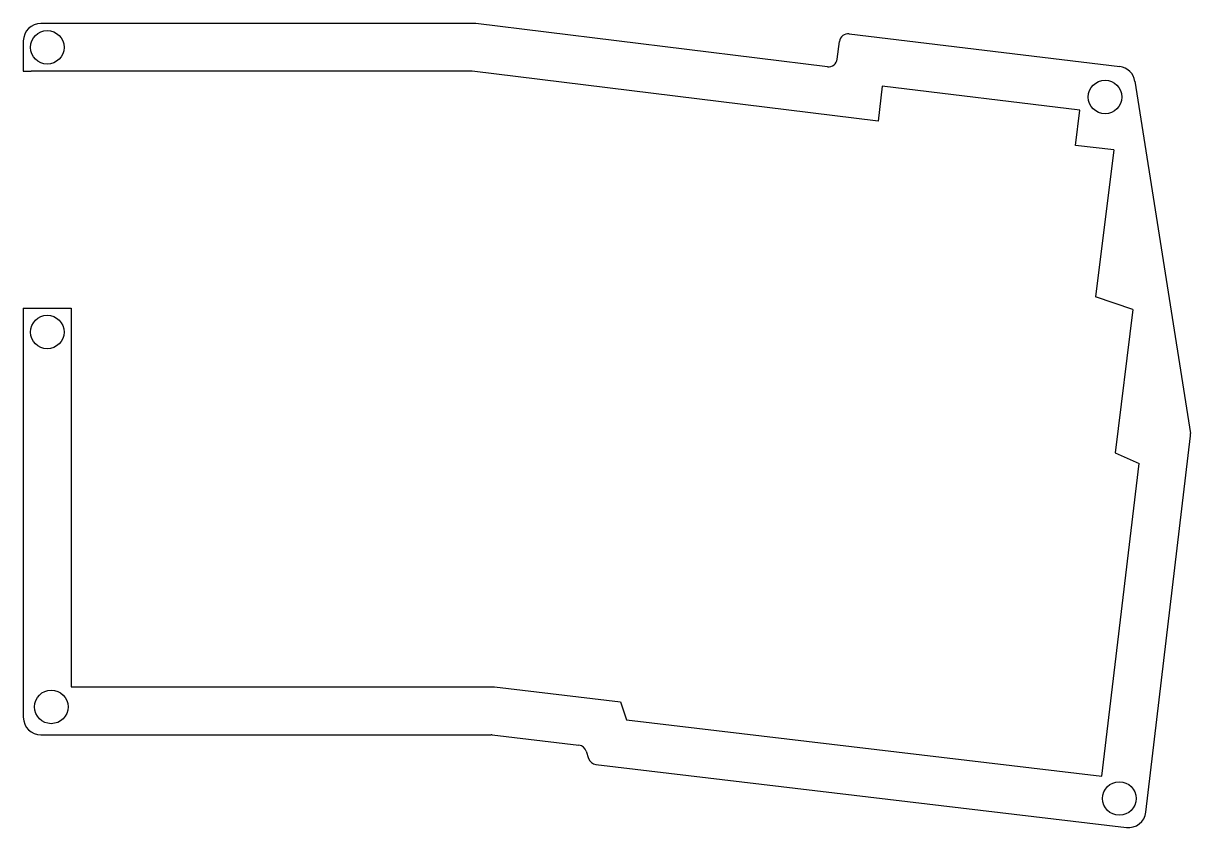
# Model space of a CAD drawing. Header units: millimetres. Extents: x 92 to 238, y -112 to -11.
import ezdxf

# ---------------------------------------------------------------- set-up
doc = ezdxf.new("R2010")
doc.units = ezdxf.units.MM
doc.layers.get('0').update_dxf_attribs({"linetype": 'CONTINUOUS'})

msp = doc.modelspace()

# ---------------------------------------------------------------- linework, layer by layer
for p, q in [((148.23, -11.2), (93.91, -11.2)), ((192.4, -16.62), (148.36, -11.2)), ((195.12, -12.5), (228.99, -16.61)), ((91.71, -13.4), (91.71, -17.2)), ((193.63, -15.66), (193.9, -13.46)), ((91.71, -17.2), (92.68, -17.2)), ((147.93, -17.2), (92.68, -17.2)), ((198.73, -23.45), (147.93, -17.2)), ((230.9, -18.45), (237.86, -62.52)), ((199.26, -19.05), (198.73, -23.45)), ((223.98, -22.05), (199.26, -19.05)), ((223.45, -26.48), (223.98, -22.05)), ((228.24, -27.03), (223.45, -26.48)), ((228.24, -27.03), (225.97, -45.44)), ((230.62, -47.02), (225.97, -45.44)), ((91.71, -46.84), (97.71, -46.84)), ((91.71, -46.84), (91.71, -98.06)), ((97.71, -46.84), (97.71, -94.26)), ((230.62, -47.02), (228.41, -64.94)), ((232.26, -109.94), (237.87, -62.82)), ((228.41, -64.94), (231.41, -66.3)), ((226.75, -105.45), (231.41, -66.3)), ((97.71, -94.26), (150.72, -94.26)), ((150.72, -94.26), (166.49, -96.14)), ((166.49, -96.14), (167.22, -98.37)), ((167.22, -98.37), (226.75, -105.45)), ((93.91, -100.26), (150.3, -100.26)), ((150.43, -100.27), (161.28, -101.56)), ((162.2, -102.31), (162.49, -103.21)), ((163.41, -103.96), (229.82, -111.86))]:
    msp.add_line(p, q)
for centre in [(94.71, -14.2), (227.16, -20.42), (94.71, -49.84), (95.21, -96.76), (228.94, -108.23)]:
    msp.add_circle(centre, 2.1)
for centre, radius, start, end in [((93.91, -13.4), 2.2, 90, 180), ((148.23, -12.3), 1.1, 82.9853, 90), ((194.99, -13.6), 1.1, 83.0847, 173.0847), ((192.54, -15.53), 1.1, 262.9853, 353.0847), ((228.73, -18.8), 2.2, 8.9731, 83.0847), ((236.77, -62.69), 1.1, -6.7833, 8.9731), ((93.91, -98.06), 2.2, 180, 270), ((150.3, -101.36), 1.1, 83.2167, 90), ((161.15, -102.66), 1.1, 18.1442, 83.2167), ((163.54, -102.87), 1.1, 198.1442, 263.2167), ((230.08, -109.68), 2.2, 263.2167, 353.2167)]:
    msp.add_arc(centre, radius, start, end)

doc.saveas('drawing.dxf')
